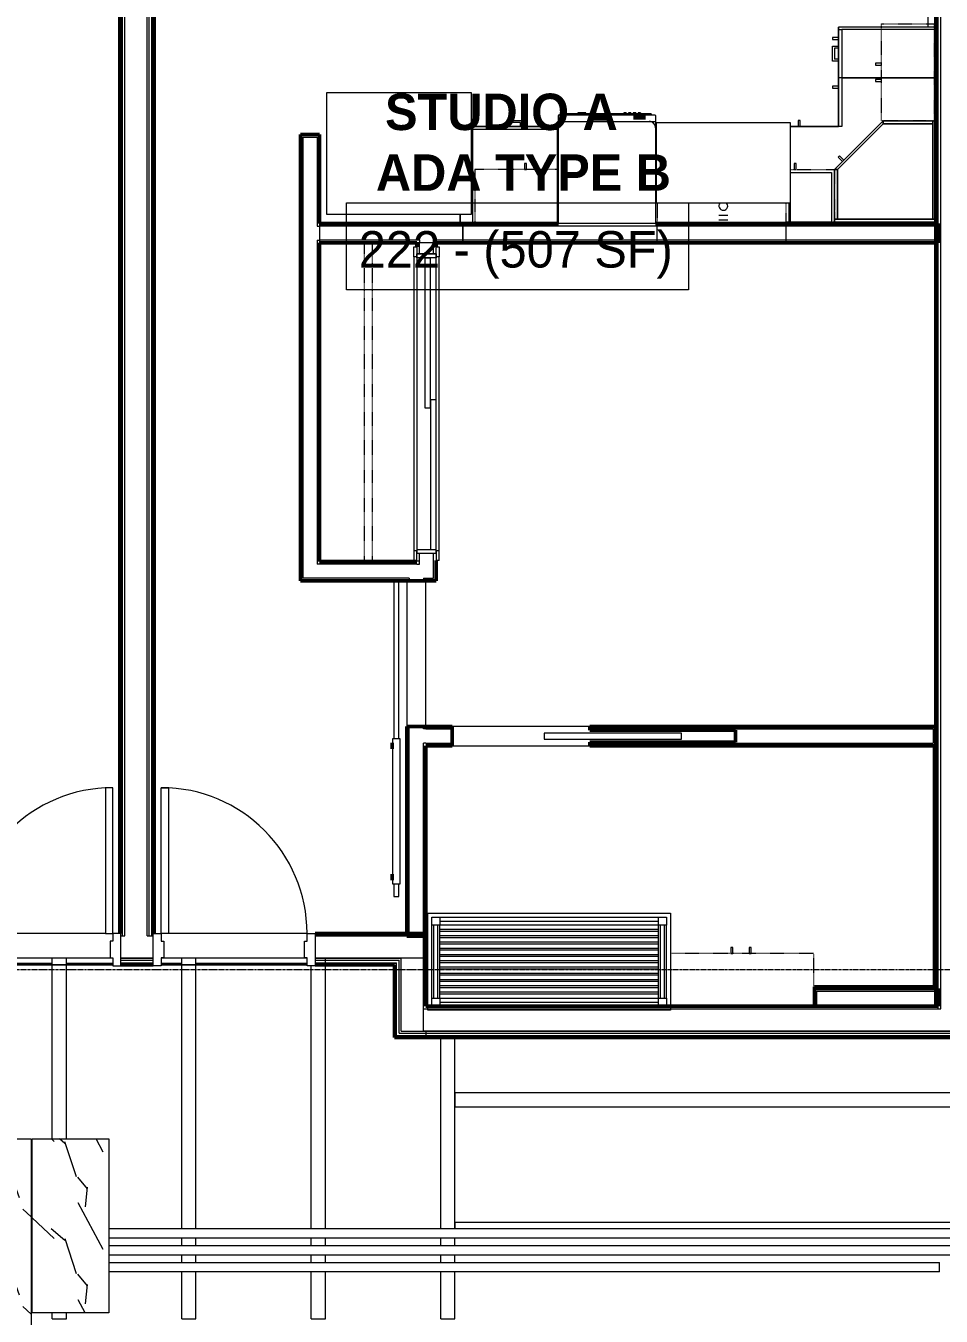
# Model space of a CAD drawing. Header units: inches. Extents: x -4235 to -464, y 9767 to 12359.
# Drawn here: x -2742.2 to -2516, y 10381.6 to 10700.4 of the extents above; entities that cross this region are included whole.
import ezdxf

# ---------------------------------------------------------------- set-up
doc = ezdxf.new("R2010")
doc.units = ezdxf.units.IN
doc.header["$MEASUREMENT"] = 0
doc.linetypes.add('Dash', pattern=[0.25, 0.125, -0.125])
doc.linetypes.add('Grid Line 1_2_', pattern=[0.875, 0.5, -0.125, 0.125, -0.125])
for name, color, linetype, lineweight in [('0-1', 7, 'Continuous', 5), ('0-2', 10, 'Continuous', 9), ('A-AREA-IDEN', 2, 'Continuous', 9), ('A-CLNG-2', 10, 'Continuous', 9), ('A-CLNG-PATT-1', 253, 'Continuous', 13), ('A-DOOR-1', 10, 'Continuous', 9), ('A-DOOR-2', 50, 'Continuous', 20), ('A-DOOR-3', 254, 'Continuous', 9), ('A-DOOR-4', 7, 'Continuous', 50), ('A-DOOR-FRAM-1', 10, 'Continuous', 9), ('A-DOOR-FRAM-2', 50, 'Continuous', 20), ('A-FLOR-3', 192, 'Continuous', 9), ('A-WALL-1', 7, 'Continuous', 50), ('A-WALL-2', 250, 'Continuous', 13), ('A-WALL-3', 10, 'Continuous', 9), ('A-WALL-4', 254, 'Continuous', 9), ('A-WALL-5', 113, 'Continuous', 9), ('I-WALL-1', 7, 'Continuous', 50), ('I-WALL-2', 10, 'Continuous', 9), ('I-WALL-3', 254, 'Continuous', 9), ('P-PIPE-1', 10, 'Continuous', 9), ('P-SANR-FIXT-1', 10, 'Continuous', 9), ('P-SANR-FIXT-2', 254, 'Continuous', 9), ('Q-CASE', 31, 'Continuous', 9), ('Q-CASE-1', 254, 'Continuous', 9), ('Q-CASE-2', 10, 'Continuous', 9), ('Q-CASE-3', 254, 'Dash', 9), ('Q-CASE-4', 10, 'Dash', 9), ('Q-CASE-HDLN-1', 10, 'Dash', 9), ('Q-CASE-HDLN-2', 254, 'Dash', 9), ('Q-SPCQ-1', 10, 'Continuous', 9), ('S-BEAM', 12, 'Continuous', 9), ('S-GRID-1', 1, 'Grid Line 1_2_', 9)]:
    doc.layers.add(name, color=color, linetype=linetype, lineweight=lineweight)
doc.styles.add('Century Gothic', font='ufonts.com_century-gothic.ttf', dxfattribs={"height": 9})
doc.styles.add('Century Gothic_B', font='GOTHICB.TTF', dxfattribs={"height": 9})

# ---------------------------------------------------------------- blocks, each defined once
blk = doc.blocks.new('POCKET - FLUSH - 2-10 x 6-8-2882529-BACKGROUND - RCP - 2ND FLOOR')
at = {"layer": 'A-DOOR-2'}
for p, q in [((-39.67, 0.75), (-39.67, -0.75)), ((-5.67, 0.75), (-39.67, 0.75)), ((-5.67, -0.75), (-5.67, 0.75)), ((-39.67, -0.75), (-5.67, -0.75))]:
    blk.add_line(p, q, dxfattribs=at)
blk = doc.blocks.new('SLIDING - FLUSH - 6-0 x 6-8-3203588-BACKGROUND - RCP - 2ND FLOOR')
at = {"layer": 'A-DOOR-1'}
for p, q in [((-38.75, 2.5), (-38.75, 3.25)), ((-36.25, 3.25), (-38.75, 3.25)), ((36.25, 3.25), (-36.25, 3.25)), ((-36.25, 3.25), (-36.25, 2.5)), ((36.25, 2.5), (36.25, 3.25)), ((36.25, 3.25), (38.75, 3.25)), ((38.75, 3.25), (38.75, 2.5)), ((-38.75, 2.5), (-36.25, 2.5)), ((36, 0.5), (-1, 0.5)), ((-1, 0.5), (-1, -0.875)), ((36, 0.5), (36, -0.875)), ((38.75, 2.5), (36.25, 2.5)), ((-38.75, -3), (-38.75, -2.25)), ((-36.25, -2.25), (-38.75, -2.25)), ((-38.75, -3), (-36.25, -3)), ((-36.25, -2.25), (-36.25, -3)), ((-36.25, -3), (36.25, -3)), ((1, -0.875), (-36, -0.875)), ((-36, -0.875), (-36, -2.25)), ((-36, -2.25), (1, -2.25)), ((-1, -0.875), (36, -0.875)), ((1, -0.875), (1, -2.25)), ((36.25, -2.25), (38.75, -2.25)), ((36.25, -3), (36.25, -2.25)), ((38.75, -3), (36.25, -3)), ((38.75, -2.25), (38.75, -3))]:
    blk.add_line(p, q, dxfattribs=at)
at = {"layer": 'A-DOOR-FRAM-1'}
for p, q in [((-37, -2.25), (-37, 2.5)), ((-36, 2.5), (-37, 2.5)), ((36, 2.5), (-36, 2.5)), ((-36, 2.5), (-36, -2.25)), ((36, -2.25), (36, 2.5)), ((36, 2.5), (37, 2.5)), ((37, 2.5), (37, -2.25)), ((-37, -2.25), (-36, -2.25)), ((1, -2.25), (36, -2.25)), ((37, -2.25), (36, -2.25))]:
    blk.add_line(p, q, dxfattribs=at)
blk = doc.blocks.new('Refrigerator_-_Side-by-Side_6047 - 36_ X 30_-345559-BACKGROUND - RCP - 2ND FLOOR')
at = {"layer": 'Q-SPCQ-1'}
for p, q in [((17.87, 14.42), (-17.88, 14.42)), ((-17.88, 14.42), (-17.88, -15.58)), ((17.87, -15.58), (17.87, 14.42)), ((-17.88, -15.58), (17.87, -15.58))]:
    blk.add_line(p, q, dxfattribs=at)
blk = doc.blocks.new('Range - 24_ x 30_-2320547-BACKGROUND - RCP - 2ND FLOOR')
at = {"layer": 'Q-SPCQ-1'}
blk.add_line((0, 22), (30, 22), dxfattribs=at)
for centre, radius, start, end in [((6.5, 16), 4.5, 360, 180), ((6.5, 16), 4.5, 180, 360), ((23.5, 16), 3, 360, 180), ((23.5, 16), 3, 180, 0), ((6.5, 6), 3.5, 360, 180), ((23.5, 6), 3, 360, 180), ((6.5, 6), 3.5, 180, 0), ((23.5, 6), 3, 180, 360)]:
    blk.add_arc(centre, radius, start, end, dxfattribs=at)
blk = doc.blocks.new('Dishwasher_15404 - 34_ counter-2817256-BACKGROUND - RCP - 2ND FLOOR')
at = {"layer": 'Q-SPCQ-1'}
for p, q in [((0, -24), (0, 0)), ((0, 0), (23.68, 0)), ((23.68, 0), (25.25, 0)), ((25.25, 0), (26.68, 0)), ((25.25, 0), (25.25, -1.57)), ((25.25, -1.57), (25.25, -22.43)), ((26.87, -0.2), (26.87, -23.8)), ((27.12, -1.09), (26.87, -1.09)), ((27.12, -2.61), (27.12, -1.09)), ((27.12, -3.81), (27.12, -2.61)), ((27.12, -20.19), (27.12, -3.81)), ((27.37, -4.82), (27.12, -4.82)), ((27.37, -5.81), (27.37, -4.82)), ((27.37, -6.79), (27.37, -5.81)), ((27.12, -6.79), (27.37, -6.79)), ((27.37, -16.15), (27.12, -16.15)), ((27.37, -16.74), (27.12, -16.74)), ((27.37, -17.33), (27.12, -17.33)), ((27.37, -17.92), (27.12, -17.92)), ((27.37, -18.51), (27.12, -18.51)), ((27.37, -19.1), (27.12, -19.1)), ((27.37, -16.74), (27.37, -16.15)), ((27.37, -17.92), (27.37, -17.33)), ((27.37, -19.1), (27.37, -18.51)), ((27.37, -19.69), (27.12, -19.69)), ((27.12, -21.39), (27.12, -20.19)), ((27.37, -20.28), (27.12, -20.28)), ((27.12, -22.91), (27.12, -21.39)), ((27.37, -20.28), (27.37, -19.69)), ((23.68, -24), (0, -24)), ((25.25, -24), (23.68, -24)), ((25.25, -22.43), (25.25, -24)), ((26.68, -24), (25.25, -24)), ((27.12, -22.91), (26.87, -22.91))]:
    blk.add_line(p, q, dxfattribs=at)
for centre, radius, start, end in [((26.68, -0.2), 0.197, 15, 90), ((26.68, -0.2), 0.197, 0, 90), ((23.68, -1.57), 1.57, 0, 90), ((23.68, -1.57), 1.57, 32.077, 42.3359), ((23.68, -1.57), 1.57, 17.8182, 27.5266), ((23.68, -1.57), 1.57, 0, 13.6425), ((23.68, -22.43), 1.57, 270, 0), ((23.68, -22.43), 1.57, 317.6641, 327.923), ((23.68, -22.43), 1.57, 332.4734, 342.1818), ((23.68, -22.43), 1.57, 346.3575, 0), ((26.68, -23.8), 0.197, 270, 0)]:
    blk.add_arc(centre, radius, start, end, dxfattribs=at)
blk = doc.blocks.new('BARN - FLUSH - 3-0 x 7-0 BARN DOOR-V23-BACKGROUND - RCP - 2ND FLOOR')
at = {"layer": 'A-DOOR-1'}
for p, q in [((-57, 5.57), (-60, 5.57)), ((-60, 5.57), (-60, 4.95)), ((-60, 4.95), (-60, 4.32)), ((-60, 4.32), (-57, 4.32)), ((-57, 4.07), (-57, 5.82)), ((-57, 5.82), (-21, 5.82)), ((-21, 4.07), (-57, 4.07)), ((-21, 5.82), (-21, 4.07)), ((18, 5.57), (-21, 5.57)), ((-21, 4.32), (18, 4.32)), ((18, 5.55), (18, 5.26)), ((18, 5.26), (18, 5.11)), ((18, 5.11), (18, 4.95)), ((18, 4.95), (18, 4.79)), ((18, 4.79), (18, 4.41)), ((18, 4.41), (18, 4.34))]:
    blk.add_line(p, q, dxfattribs=at)
at = {"layer": 'A-DOOR-3'}
for p, q in [((18, 5.55), (18, 5.57)), ((18, 5.39), (18, 5.55)), ((18, 4.95), (18, 5.39)), ((18, 4.64), (18, 4.95)), ((18, 4.32), (18, 4.64))]:
    blk.add_line(p, q, dxfattribs=at)
at = {"layer": 'A-DOOR-4'}
for p, q in [((-56, 6), (-56, 5.82)), ((-54.5, 6), (-56, 6)), ((-54.5, 5.82), (-54.5, 6)), ((-23.5, 6), (-23.5, 5.82)), ((-22, 6), (-23.5, 6)), ((-22, 5.82), (-22, 6))]:
    blk.add_line(p, q, dxfattribs=at)
blk = doc.blocks.new('OD_CW_Closet - OD_CW_Closet-3241815-BACKGROUND - RCP - 2ND FLOOR')
at = {"layer": 'Q-CASE-HDLN-1'}
for p, q in [((0.74, 0), (1.73, 0)), ((4.23, 0), (76.73, 0)), ((79.23, 0), (79.49, 0)), ((0.74, -11), (79.49, -11)), ((0.74, -13), (79.49, -13))]:
    blk.add_line(p, q, dxfattribs=at)
at = {"layer": 'Q-CASE-HDLN-2'}
for p, q in [((0.74, -24), (0.74, 0)), ((79.49, 0), (79.49, -24)), ((79.49, -24), (0.74, -24))]:
    blk.add_line(p, q, dxfattribs=at)
blk = doc.blocks.new('Single Door 1 Drawer 211 - 211 Base Cabinet Single Door1 Drawer 12_-2709705-BACKGROUND - RCP - 2ND FLOOR')
at = {"layer": 'Q-CASE-2'}
for p, q in [((-11.26, 24), (0.74, 24)), ((-11.26, 23.25), (-11.26, 24)), ((0.74, 23.25), (-11.26, 23.25)), ((-11.26, 23.25), (-11.26, 0)), ((-7.14, 24), (-7.14, 25.5)), ((-7.14, 25.5), (-3.39, 25.5)), ((-7.14, 24), (-6.64, 24)), ((-3.89, 25), (-6.64, 25)), ((-6.64, 24), (-6.64, 25)), ((-3.89, 24), (-3.89, 25)), ((-3.39, 24), (-3.89, 24)), ((-3.39, 25.5), (-3.39, 24)), ((-1.27, 25.5), (-1.76, 25.5)), ((-1.76, 25.5), (-1.76, 24)), ((-1.76, 24), (-1.27, 24)), ((-1.27, 24), (-1.27, 25.5)), ((0.74, 24), (0.74, 23.25)), ((0.74, 0), (0.74, 23.25)), ((-11.26, 0), (0.74, 0))]:
    blk.add_line(p, q, dxfattribs=at)
blk = doc.blocks.new('Base Cabinet Corner 197 - Base Cabinet Corner 197-2569781-BACKGROUND - RCP - 2ND FLOOR')
at = {"layer": 'Q-CASE-2'}
for p, q in [((0.74, 36), (-23.26, 36)), ((-23.26, 36), (-23.26, 0)), ((0.74, 23.25), (0.74, 36)), ((0.74, 24), (0.74, 36)), ((0.73, 34), (0.73, 33.51)), ((2.23, 34), (0.73, 34)), ((0.73, 33.51), (2.23, 33.51)), ((2.23, 33.51), (2.23, 34)), ((12.74, 24), (0.74, 24)), ((0.74, 23.25), (0.74, 24)), ((12.74, 23.25), (0.74, 23.25)), ((10.73, 25.5), (10.24, 25.5)), ((10.24, 25.5), (10.24, 24)), ((10.24, 24), (10.73, 24)), ((10.73, 24), (10.73, 25.5)), ((12.74, 0), (12.74, 24)), ((-23.26, 0), (12.74, 0))]:
    blk.add_line(p, q, dxfattribs=at)
blk = doc.blocks.new('Base Cabinet 3 Drawer 230 - Base Cabinet 3 Drawer 230 21_-2578998-BACKGROUND - RCP - 2ND FLOOR')
at = {"layer": 'Q-CASE-2'}
for p, q in [((-9.76, 24), (11.24, 24)), ((-9.76, 23.25), (-9.76, 24)), ((11.24, 23.25), (-9.76, 23.25)), ((-9.76, 23.25), (-9.76, 0)), ((-1.14, 24), (-1.14, 25.5)), ((-1.14, 25.5), (2.61, 25.5)), ((-1.14, 24), (-0.64, 24)), ((2.11, 25), (-0.64, 25)), ((-0.64, 24), (-0.64, 25)), ((2.11, 24), (2.11, 25)), ((2.61, 24), (2.11, 24)), ((2.61, 25.5), (2.61, 24)), ((11.24, 24), (11.24, 23.25)), ((11.24, 0), (11.24, 23.25)), ((-9.76, 0), (11.24, 0))]:
    blk.add_line(p, q, dxfattribs=at)
blk = doc.blocks.new('308 - 308 x 24_-V25-BACKGROUND - RCP - 2ND FLOOR')
at = {"layer": 'Q-CASE'}
for p, q in [((-12, 13.19), (0, 25.19)), ((0, 24.44), (-11.25, 13.19)), ((0, 25.19), (0, 24.44)), ((-11.25, 13.19), (-12, 13.19))]:
    blk.add_line(p, q, dxfattribs=at)
at = {"layer": 'Q-CASE-1'}
for p, q in [((-11.25, 13.19), (0, 24.44)), ((0, 25.19), (12.25, 25.19)), ((0, 24.44), (0, 25.19)), ((0, 24.44), (12.25, 24.44)), ((12.25, 24.44), (0, 24.44)), ((12.25, 25.19), (12.25, 24.44)), ((12.25, 0.94), (12.25, 25.19)), ((12.25, 25.19), (12.62, 25.19)), ((12.25, 24.44), (12.25, 0.94)), ((-10.76, 16.55), (-11.11, 16.2)), ((-11.11, 16.2), (-10.05, 15.14)), ((-9.7, 15.49), (-10.76, 16.55)), ((-12, 13.19), (-11.25, 13.19)), ((-12, 3.33), (-12, 13.19)), ((-11.25, 3.27), (-11.25, 13.19)), ((-11.25, 13.19), (-11.25, 3.27)), ((-12, 0.94), (-12, 3.31)), ((-11.25, 0.94), (-11.25, 3.2)), ((-11.25, 3.2), (-11.25, 0.94)), ((-11.25, 0.94), (-12, 0.94)), ((-12, 0.19), (-12, 0.94)), ((-12, 0.94), (12.62, 0.94)), ((12.25, 0.94), (-11.25, 0.94)), ((12.62, 0.94), (12.25, 0.94))]:
    blk.add_line(p, q, dxfattribs=at)
at = {"layer": 'Q-CASE-2'}
for p, q in [((12.62, 25.19), (13, 25.19)), ((13, 25.19), (13, 0.94)), ((10.32, 0.19), (-12, 0.19)), ((12.62, 0.19), (10.37, 0.19)), ((13, 0.94), (12.62, 0.94)), ((12.62, 0.94), (13, 0.94)), ((13, 0.19), (12.62, 0.19)), ((13, 0.94), (13, 0.19))]:
    blk.add_line(p, q, dxfattribs=at)
blk = doc.blocks.new('300 Series Wall Hung Cabinet_302 - 24_ X 24_-2590484-BACKGROUND - RCP - 2ND FLOOR')
at = {"layer": 'Q-CASE-3'}
for p, q in [((11.6, 13.19), (11.85, 13.19)), ((12, 4.87), (12, 0.19))]:
    blk.add_line(p, q, dxfattribs=at)
at = {"layer": 'Q-CASE-4'}
blk.add_line((12, 0.19), (11.6, 0.19), dxfattribs=at)
blk = doc.blocks.new('300 Series Wall Hung Cabinet_301 - 12_ x 24_-V26-BACKGROUND - RCP - 2ND FLOOR')
at = {"layer": 'Q-CASE-1'}
for p, q in [((-3.51, 14.69), (-4, 14.69)), ((-4, 14.69), (-4, 13.19)), ((-4, 13.19), (-3.51, 13.19)), ((-3.51, 13.19), (-3.51, 14.69)), ((-5, 12.44), (5.25, 12.44)), ((5.25, 12.44), (5.25, 3.44)), ((-5.25, 0.19), (-5.25, 4.87)), ((5.25, 3.41), (5.25, 0.19))]:
    blk.add_line(p, q, dxfattribs=at)
at = {"layer": 'Q-CASE-2'}
blk.add_line((5.25, 0.19), (-5.25, 0.19), dxfattribs=at)
at = {"layer": 'Q-CASE-3'}
for p, q in [((-5, 13.19), (6, 13.19)), ((6, 13.19), (6, 3.33)), ((-6, 0.19), (-6, 4.87)), ((6, 3.31), (6, 0.19))]:
    blk.add_line(p, q, dxfattribs=at)
at = {"layer": 'Q-CASE-4'}
blk.add_line((6, 0.19), (-6, 0.19), dxfattribs=at)
blk = doc.blocks.new('kitchen_faucet_14143 - kitchen_faucet_14143-2965259-BACKGROUND - RCP - 2ND FLOOR')
at = {"layer": 'P-SANR-FIXT-2'}
for p, q in [((2.26, 0.28), (2.26, 1.08)), ((2.26, -0.77), (2.26, 0.28)), ((2.34, 1.08), (2.34, -1.08)), ((3.44, -1.08), (3.44, 1.08)), ((2.26, -1.08), (2.26, -0.77))]:
    blk.add_line(p, q, dxfattribs=at)
for start, end in [(75, 130.3805), (229.6195, 0), (0, 74.8695)]:
    blk.add_arc((0, 0), 1.08, start, end, dxfattribs=at)
blk = doc.blocks.new('Stainless Steel Farmhous Kitchen Sink - Stainless Steel Farmhous Kitchen Sink-2552578-BACKGROUND - RCP - 2ND FLOOR')
at = {"layer": 'P-SANR-FIXT-1'}
for p, q in [((-33, 22.2), (0, 22.2)), ((-33, 2.25), (-33, 22.2)), ((0, 22.2), (0, 2.25)), ((0, 2.25), (-33, 2.25))]:
    blk.add_line(p, q, dxfattribs=at)
blk = doc.blocks.new('300 Series Wall Hung Cabinet_302 - 24_ X 24_-V73-BACKGROUND - RCP - 2ND FLOOR')
at = {"layer": 'Q-CASE-1'}
for p, q in [((-1.76, 14.69), (-2.25, 14.69)), ((-2.25, 14.69), (-2.25, 13.19)), ((-2.25, 13.19), (-1.76, 13.19)), ((-1.76, 13.19), (-1.76, 14.69)), ((2.24, 14.69), (1.75, 14.69)), ((1.75, 14.69), (1.75, 13.19)), ((1.75, 13.19), (2.24, 13.19)), ((2.24, 13.19), (2.24, 14.69))]:
    blk.add_line(p, q, dxfattribs=at)
at = {"layer": 'Q-CASE-3'}
for p, q in [((-12, 0.19), (-12, 13.19)), ((-12, 13.19), (11.13, 13.19)), ((12, 0.19), (11.13, 0.19))]:
    blk.add_line(p, q, dxfattribs=at)
at = {"layer": 'Q-CASE-4'}
for p, q in [((11.13, 13.19), (12, 13.19)), ((12, 13.19), (12, 0.19)), ((11.13, 0.19), (-12, 0.19))]:
    blk.add_line(p, q, dxfattribs=at)
blk = doc.blocks.new('300 Series Wall Hung Cabinet_302 - 21_ X 24_-2838280-BACKGROUND - RCP - 2ND FLOOR')
at = {"layer": 'Q-CASE-1'}
for p, q in [((-1.76, -13.19), (-2.25, -13.19)), ((-2.25, -13.19), (-2.25, -14.69)), ((-2.25, -14.69), (-1.76, -14.69)), ((-1.76, -14.69), (-1.76, -13.19)), ((2.24, -13.19), (1.75, -13.19)), ((1.75, -13.19), (1.75, -14.69)), ((1.75, -14.69), (2.24, -14.69)), ((2.24, -14.69), (2.24, -13.19))]:
    blk.add_line(p, q, dxfattribs=at)
at = {"layer": 'Q-CASE-3'}
for p, q in [((10.5, -13.19), (10.5, -0.23)), ((-10.1, -13.19), (10.5, -13.19))]:
    blk.add_line(p, q, dxfattribs=at)
at = {"layer": 'Q-CASE-4'}
blk.add_line((10.5, -0.19), (-10.1, -0.19), dxfattribs=at)
blk = doc.blocks.new('Bath Vanity - Bath Vanity 60_-2708009-BACKGROUND - RCP - 2ND FLOOR')
at = {"layer": 'Q-CASE-1'}
for p, q in [((-29.26, -1), (-29.26, 0)), ((-29.26, 0), (30.74, 0)), ((30.74, 0), (30.74, -0.37)), ((30.74, -0.37), (30.74, -1))]:
    blk.add_line(p, q, dxfattribs=at)
at = {"layer": 'Q-CASE-2'}
for p, q in [((-29.26, -24), (-29.26, -1)), ((-28.26, -3), (-28.26, -1)), ((-28.26, -1), (-26.26, -1)), ((-28.26, -3), (-28.26, -21)), ((-26.26, -3), (-28.26, -3)), ((-27.76, -3), (-27.76, -21)), ((-26.76, -3), (-26.76, -21)), ((27.74, -1), (-26.26, -1)), ((-26.26, -1), (-26.26, -3)), ((27.74, -2), (-26.26, -2)), ((27.74, -3), (-26.26, -3)), ((-26.26, -3), (-26.26, -21)), ((27.74, -3), (27.74, -1)), ((27.74, -1), (29.74, -1)), ((27.74, -3), (27.74, -21)), ((29.74, -3), (27.74, -3)), ((28.24, -3), (28.24, -21)), ((29.24, -3), (29.24, -21)), ((29.74, -1), (29.74, -3)), ((29.74, -3), (29.74, -21)), ((30.74, -1), (30.74, -24)), ((-26.26, -4), (27.74, -4)), ((27.74, -4.55), (-26.26, -4.55)), ((-26.26, -5.55), (27.74, -5.55)), ((27.74, -6.09), (-26.26, -6.09)), ((-26.26, -7.09), (27.74, -7.09)), ((27.74, -7.64), (-26.26, -7.64)), ((-26.26, -8.64), (27.74, -8.64)), ((27.74, -9.18), (-26.26, -9.18)), ((-26.26, -10.18), (27.74, -10.18)), ((27.74, -10.73), (-26.26, -10.73)), ((-26.26, -11.73), (27.74, -11.73)), ((27.74, -12.27), (-26.26, -12.27)), ((-26.26, -13.27), (27.74, -13.27)), ((27.74, -13.82), (-26.26, -13.82)), ((-26.26, -14.82), (27.74, -14.82)), ((27.74, -15.36), (-26.26, -15.36)), ((-26.26, -16.36), (27.74, -16.36)), ((27.74, -16.91), (-26.26, -16.91)), ((-26.26, -17.91), (27.74, -17.91)), ((27.74, -18.45), (-26.26, -18.45)), ((-28.26, -23), (-28.26, -21)), ((-28.26, -21), (-26.26, -21)), ((-26.26, -19.45), (27.74, -19.45)), ((27.74, -20), (-26.26, -20)), ((-26.26, -21), (27.74, -21)), ((-26.26, -21), (-26.26, -23)), ((27.74, -22), (-26.26, -22)), ((27.74, -23), (27.74, -21)), ((27.74, -21), (29.74, -21)), ((29.74, -21), (29.74, -23)), ((30.74, -24), (-29.26, -24)), ((-26.26, -23), (-28.26, -23)), ((27.74, -23), (-26.26, -23)), ((29.74, -23), (27.74, -23))]:
    blk.add_line(p, q, dxfattribs=at)
blk = doc.blocks.new('300 Series Wall Hung Cabinet_326 - 36_-V95-BACKGROUND - RCP - 2ND FLOOR')
at = {"layer": 'Q-CASE-2'}
for p, q in [((-2.01, -13.19), (-2.5, -13.19)), ((-2.5, -13.19), (-2.5, -14.69)), ((-2.5, -14.69), (-2.01, -14.69)), ((-2.01, -14.69), (-2.01, -13.19)), ((2.49, -13.19), (2, -13.19)), ((2, -13.19), (2, -14.69)), ((2, -14.69), (2.49, -14.69)), ((2.49, -14.69), (2.49, -13.19))]:
    blk.add_line(p, q, dxfattribs=at)
at = {"layer": 'Q-CASE-4'}
for p, q in [((17.37, -0.19), (-18, -0.19)), ((-18, -0.19), (-18, -13.19)), ((-18, -13.19), (17.37, -13.19))]:
    blk.add_line(p, q, dxfattribs=at)
blk = doc.blocks.new('CTR - 1st Phase - Unit Layouts_rvt-1-BACKGROUND - RCP - 2ND FLOOR')
at = {"layer": 'A-WALL-1'}
for p, q in [((-2674.35, 10568.04), (-2674.35, 10673.56)), ((-2674.35, 10673.56), (-2673.72, 10673.56)), ((-2673.72, 10673.56), (-2670.22, 10673.56)), ((-2670.22, 10673.56), (-2669.6, 10673.56)), ((-2669.6, 10673.56), (-2669.6, 10651.55)), ((-2669.6, 10651.55), (-2610.62, 10651.55)), ((-2586.62, 10651.55), (-2516.75, 10651.55)), ((-2516.75, 10651.55), (-2516.75, 10650.92)), ((-2516.75, 10650.92), (-2516.75, 10647.42)), ((-2645.58, 10646.8), (-2669.6, 10646.8)), ((-2669.6, 10646.8), (-2669.6, 10568.04)), ((-2645.58, 10645.81), (-2645.58, 10646.8)), ((-2640.83, 10646.8), (-2640.83, 10645.81)), ((-2516.75, 10646.8), (-2640.83, 10646.8)), ((-2516.75, 10647.42), (-2516.75, 10646.8)), ((-2674.35, 10563.92), (-2674.35, 10568.04)), ((-2669.6, 10568.04), (-2645.58, 10568.04)), ((-2645.58, 10568.04), (-2645.58, 10568.31)), ((-2640.83, 10568.31), (-2640.83, 10563.29)), ((-2674.35, 10563.29), (-2674.35, 10563.92)), ((-2645.58, 10563.29), (-2674.35, 10563.29)), ((-2641.45, 10563.29), (-2645.58, 10563.29)), ((-2640.83, 10563.29), (-2641.45, 10563.29)), ((-2648.1, 10475.52), (-2648.1, 10527.29)), ((-2648.1, 10527.29), (-2643.35, 10527.29)), ((-2643.35, 10527.29), (-2636.83, 10527.29)), ((-2636.83, 10527.29), (-2636.83, 10522.54)), ((-2602.83, 10526.42), (-2602.83, 10527.29)), ((-2602.83, 10527.29), (-2517.37, 10527.29)), ((-2566.83, 10526.42), (-2602.83, 10526.42)), ((-2566.83, 10523.42), (-2566.83, 10526.42)), ((-2517.37, 10527.29), (-2517.37, 10526.67)), ((-2517.37, 10526.67), (-2517.37, 10523.17)), ((-2643.35, 10522.54), (-2643.35, 10475.52)), ((-2636.83, 10522.54), (-2643.35, 10522.54)), ((-2602.83, 10522.54), (-2602.83, 10523.42)), ((-2602.83, 10523.42), (-2566.83, 10523.42)), ((-2517.37, 10522.54), (-2602.83, 10522.54)), ((-2517.71, 10522.54), (-2517.34, 10522.54)), ((-2517.71, 10462.92), (-2517.71, 10522.17)), ((-2517.37, 10523.17), (-2517.37, 10522.54)), ((-2517.34, 10522.54), (-2517.34, 10462.54)), ((-2647.47, 10475.52), (-2648.1, 10475.52)), ((-2643.97, 10475.52), (-2647.47, 10475.52)), ((-2643.35, 10475.52), (-2643.97, 10475.52)), ((-2547.37, 10461.92), (-2547.37, 10462.54)), ((-2547.37, 10462.54), (-2516.75, 10462.54)), ((-2547.37, 10458.42), (-2547.37, 10461.92)), ((-2547.34, 10462.54), (-2547.34, 10462.92)), ((-2547.34, 10462.92), (-2517.71, 10462.92)), ((-2517.71, 10462.54), (-2547.34, 10462.54)), ((-2517.34, 10462.54), (-2517.71, 10462.54)), ((-2516.75, 10462.54), (-2516.75, 10461.92)), ((-2516.75, 10461.92), (-2516.75, 10458.42)), ((-2547.37, 10458.17), (-2547.37, 10458.42)), ((-2516.75, 10458.17), (-2547.37, 10458.17)), ((-2516.75, 10458.42), (-2516.75, 10458.17))]:
    blk.add_line(p, q, dxfattribs=at)
at = {"layer": 'A-WALL-2'}
for p, q in [((-2673.72, 10672.93), (-2673.72, 10568.04)), ((-2673.72, 10672.93), (-2670.22, 10672.93)), ((-2670.22, 10672.93), (-2670.22, 10650.92)), ((-2670.22, 10650.92), (-2669.6, 10650.92)), ((-2517.37, 10650.92), (-2669.6, 10650.92)), ((-2517.37, 10650.92), (-2517.37, 10647.42)), ((-2670.22, 10647.42), (-2669.6, 10647.42)), ((-2670.22, 10647.42), (-2670.22, 10568.04)), ((-2644.95, 10647.42), (-2669.6, 10647.42)), ((-2644.95, 10647.42), (-2644.95, 10646.8)), ((-2644.95, 10644.06), (-2644.95, 10646.8)), ((-2641.45, 10647.42), (-2641.45, 10646.8)), ((-2517.37, 10647.42), (-2641.45, 10647.42)), ((-2641.45, 10644.06), (-2641.45, 10646.8)), ((-2644.95, 10567.42), (-2644.95, 10570.06)), ((-2641.45, 10563.92), (-2641.45, 10570.06)), ((-2673.72, 10568.04), (-2673.72, 10567.42)), ((-2673.72, 10567.42), (-2673.72, 10563.92)), ((-2670.22, 10568.04), (-2670.22, 10567.42)), ((-2645.58, 10567.42), (-2670.22, 10567.42)), ((-2645.58, 10567.42), (-2644.95, 10567.42)), ((-2647.47, 10563.92), (-2673.72, 10563.92)), ((-2647.47, 10563.92), (-2647.47, 10563.29)), ((-2643.97, 10563.92), (-2643.97, 10563.29)), ((-2643.97, 10563.92), (-2641.45, 10563.92)), ((-2647.47, 10476.15), (-2647.47, 10527.29)), ((-2643.97, 10526.67), (-2643.97, 10527.29)), ((-2643.35, 10526.67), (-2643.97, 10526.67)), ((-2643.35, 10526.67), (-2636.83, 10526.67)), ((-2602.83, 10526.67), (-2518, 10526.67)), ((-2518, 10526.67), (-2518, 10523.17)), ((-2643.97, 10476.15), (-2643.97, 10523.17)), ((-2643.35, 10523.17), (-2643.97, 10523.17)), ((-2643.35, 10523.17), (-2636.83, 10523.17)), ((-2602.83, 10523.17), (-2518, 10523.17)), ((-2643.97, 10476.15), (-2647.47, 10476.15)), ((-2546.75, 10458.42), (-2546.75, 10461.92)), ((-2546.75, 10461.92), (-2517.37, 10461.92)), ((-2517.37, 10461.92), (-2517.37, 10458.42)), ((-2547.37, 10458.42), (-2546.75, 10458.42)), ((-2547.37, 10458.42), (-2546.75, 10458.42)), ((-2546.75, 10458.42), (-2517.37, 10458.42)), ((-2517.37, 10458.42), (-2516.75, 10458.42)), ((-2517.37, 10458.42), (-2516.75, 10458.42))]:
    blk.add_line(p, q, dxfattribs=at)
at = {"layer": 'A-WALL-3'}
for p, q in [((-2669.6, 10651.55), (-2669.6, 10646.8)), ((-2634.85, 10651.55), (-2634.22, 10651.55)), ((-2634.22, 10651.55), (-2610.62, 10651.55)), ((-2586.62, 10651.55), (-2586.22, 10651.55)), ((-2586.22, 10651.55), (-2554.37, 10651.55)), ((-2554.37, 10651.55), (-2517.37, 10651.55)), ((-2517.37, 10651.55), (-2516.75, 10651.55)), ((-2516.75, 10651.55), (-2516.75, 10646.8)), ((-2640.83, 10646.8), (-2645.58, 10646.8)), ((-2516.75, 10646.8), (-2517.37, 10646.8)), ((-2640.83, 10644.06), (-2645.58, 10644.06)), ((-2640.83, 10570.06), (-2645.38, 10570.06)), ((-2648.1, 10563.29), (-2648.1, 10527.29)), ((-2643.35, 10527.29), (-2643.35, 10563.29)), ((-2602.83, 10527.29), (-2636.83, 10527.29)), ((-2636.83, 10522.54), (-2602.83, 10522.54))]:
    blk.add_line(p, q, dxfattribs=at)
at = {"layer": 'A-WALL-4'}
for p, q in [((-2669.6, 10651.55), (-2634.85, 10651.55)), ((-2634.22, 10646.83), (-2634.22, 10651.55)), ((-2634.22, 10651.55), (-2634.22, 10646.83)), ((-2586.22, 10646.8), (-2586.22, 10651.55)), ((-2586.22, 10646.8), (-2586.22, 10651.55)), ((-2554.37, 10646.8), (-2554.37, 10651.55)), ((-2554.37, 10646.8), (-2554.37, 10651.55)), ((-2645.58, 10646.8), (-2669.6, 10646.8)), ((-2634.22, 10646.8), (-2640.83, 10646.8)), ((-2586.22, 10646.8), (-2634.22, 10646.8)), ((-2554.37, 10646.8), (-2586.22, 10646.8)), ((-2517.37, 10646.8), (-2554.37, 10646.8)), ((-2648.1, 10563.29), (-2643.35, 10563.29)), ((-2643.35, 10527.29), (-2648.1, 10527.29)), ((-2636.83, 10522.54), (-2636.83, 10527.29)), ((-2602.83, 10527.29), (-2602.83, 10526.42)), ((-2602.83, 10526.42), (-2566.83, 10526.42)), ((-2566.83, 10526.42), (-2566.83, 10523.42)), ((-2566.83, 10523.42), (-2602.83, 10523.42)), ((-2602.83, 10523.42), (-2602.83, 10522.54))]:
    blk.add_line(p, q, dxfattribs=at)
at = {"layer": 'A-WALL-5'}
for p, q in [((-2517.37, 10700.05), (-2541.37, 10700.05)), ((-2541.37, 10700.05), (-2541.37, 10697.53)), ((-2541.37, 10697.53), (-2541.37, 10700.05)), ((-2517.37, 10700.05), (-2541.37, 10700.05)), ((-2541.37, 10697.53), (-2541.37, 10697.05)), ((-2517.37, 10651.55), (-2517.37, 10700.05)), ((-2517.37, 10651.55), (-2517.37, 10700.05)), ((-2541.37, 10697.05), (-2541.37, 10695.42)), ((-2541.37, 10695.42), (-2541.37, 10697.05)), ((-2541.37, 10695.42), (-2541.37, 10694.92)), ((-2541.37, 10694.92), (-2541.37, 10692.17)), ((-2541.37, 10692.17), (-2541.37, 10694.92)), ((-2541.37, 10692.17), (-2541.37, 10691.67)), ((-2541.37, 10691.67), (-2541.37, 10685.53)), ((-2541.37, 10685.53), (-2541.37, 10691.67)), ((-2541.37, 10685.53), (-2541.37, 10685.05)), ((-2541.37, 10685.05), (-2541.37, 10675.55)), ((-2541.37, 10675.55), (-2541.37, 10685.05)), ((-2623.25, 10675.55), (-2632.12, 10675.55)), ((-2632.12, 10675.55), (-2623.25, 10675.55)), ((-2622.75, 10675.55), (-2623.25, 10675.55)), ((-2620, 10675.55), (-2622.75, 10675.55)), ((-2622.75, 10675.55), (-2620, 10675.55)), ((-2619.5, 10675.55), (-2620, 10675.55)), ((-2610.62, 10675.55), (-2619.5, 10675.55)), ((-2619.5, 10675.55), (-2610.62, 10675.55)), ((-2586.37, 10675.55), (-2586.62, 10675.55)), ((-2586.62, 10675.55), (-2586.37, 10675.55)), ((-2551.37, 10675.55), (-2553.37, 10675.55)), ((-2553.37, 10675.55), (-2551.37, 10675.55)), ((-2541.37, 10675.55), (-2550.89, 10675.55)), ((-2550.89, 10675.55), (-2541.37, 10675.55)), ((-2634.85, 10653.86), (-2634.85, 10651.55)), ((-2634.85, 10651.55), (-2634.85, 10653.86)), ((-2634.85, 10651.55), (-2610.62, 10651.55)), ((-2610.62, 10651.55), (-2634.85, 10651.55)), ((-2586.62, 10651.55), (-2517.37, 10651.55)), ((-2517.37, 10651.55), (-2586.62, 10651.55))]:
    blk.add_line(p, q, dxfattribs=at)
at = {"layer": '0-2'}
for name, p, rotation in [('Range - 24_ x 30_-2320547-BACKGROUND - RCP - 2ND FLOOR', (-2541.37, 10730.05), 269.9999999998397), ('300 Series Wall Hung Cabinet_302 - 24_ X 24_-V73-BACKGROUND - RCP - 2ND FLOOR', (-2517.56, 10688.92), 89.99999999996454), ('Single Door 1 Drawer 211 - 211 Base Cabinet Single Door1 Drawer 12_-2709705-BACKGROUND - RCP - 2ND FLOOR', (-2517.37, 10698.81), 90.0000000000099), ('Base Cabinet Corner 197 - Base Cabinet Corner 197-2569781-BACKGROUND - RCP - 2ND FLOOR', (-2517.37, 10674.81), 90.00000000001052), ('Refrigerator_-_Side-by-Side_6047 - 36_ X 30_-345559-BACKGROUND - RCP - 2ND FLOOR', (-2650, 10668.28), 180), ('Dishwasher_15404 - 34_ counter-2817256-BACKGROUND - RCP - 2ND FLOOR', (-2610.62, 10651.55), 89.99999999982728), ('300 Series Wall Hung Cabinet_302 - 21_ X 24_-2838280-BACKGROUND - RCP - 2ND FLOOR', (-2620.72, 10651.73), 180), ('kitchen_faucet_14143 - kitchen_faucet_14143-2965259-BACKGROUND - RCP - 2ND FLOOR', (-2569.87, 10655.91), 269.9999999999113), ('OD_CW_Closet - OD_CW_Closet-3241815-BACKGROUND - RCP - 2ND FLOOR', (-2645.6, 10647.53), 269.9999999999745), ('SLIDING - FLUSH - 6-0 x 6-8-3203588-BACKGROUND - RCP - 2ND FLOOR', (-2643.08, 10607.06), 89.99999999993386), ('BARN - FLUSH - 3-0 x 7-0 BARN DOOR-V23-BACKGROUND - RCP - 2ND FLOOR', (-2645.72, 10545.29), 89.99999999995667), ('POCKET - FLUSH - 2-10 x 6-8-2882529-BACKGROUND - RCP - 2ND FLOOR', (-2619.83, 10524.92), 180), ('Bath Vanity - Bath Vanity 60_-2708009-BACKGROUND - RCP - 2ND FLOOR', (-2612.14, 10457.17), 180), ('300 Series Wall Hung Cabinet_326 - 36_-V95-BACKGROUND - RCP - 2ND FLOOR', (-2565.5, 10457.98), 180)]:
    blk.add_blockref(name, p, dxfattribs=dict(at, rotation=rotation))
for name, p in [('Base Cabinet 3 Drawer 230 - Base Cabinet 3 Drawer 230 21_-2578998-BACKGROUND - RCP - 2ND FLOOR', (-2622.11, 10651.55)), ('Stainless Steel Farmhous Kitchen Sink - Stainless Steel Farmhous Kitchen Sink-2552578-BACKGROUND - RCP - 2ND FLOOR', (-2553.37, 10654.36)), ('308 - 308 x 24_-V25-BACKGROUND - RCP - 2ND FLOOR', (-2530.37, 10651.73)), ('300 Series Wall Hung Cabinet_301 - 12_ x 24_-V26-BACKGROUND - RCP - 2ND FLOOR', (-2548.37, 10651.73)), ('300 Series Wall Hung Cabinet_302 - 24_ X 24_-2590484-BACKGROUND - RCP - 2ND FLOOR', (-2598.22, 10651.73))]:
    blk.add_blockref(name, p, dxfattribs=at)
blk = doc.blocks.new('HOLLOW METAL - UNIT DOOR-2191977-BACKGROUND - RCP - 2ND FLOOR')
at = {"layer": 'A-DOOR-1'}
blk.add_arc((18, -4.125), 36, 180, 270, dxfattribs=at)
at = {"layer": 'A-DOOR-2'}
for p, q in [((16.25, -4.125), (18, -4.125)), ((16.25, -40.125), (16.25, -4.125)), ((18, -4.125), (18, -40.125)), ((18, -40.125), (16.25, -40.125))]:
    blk.add_line(p, q, dxfattribs=at)
at = {"layer": 'A-DOOR-FRAM-2'}
for p, q in [((-20, 3.875), (-18, 3.875)), ((-20, -4.125), (-20, 3.875)), ((-18, 3.875), (-18, 1.9375)), ((18, 3.875), (20, 3.875)), ((18, 1.9375), (18, 3.875)), ((20, 3.875), (20, -4.125)), ((-18, 1.9375), (-17.375, 1.9375)), ((-17.375, 1.9375), (-17.375, -2.1875)), ((17.375, 1.9375), (18, 1.9375)), ((17.375, -2.1875), (17.375, 1.9375)), ((-18, -2.1875), (-18, -4.125)), ((-17.375, -2.1875), (-18, -2.1875)), ((18, -2.1875), (17.375, -2.1875)), ((18, -4.125), (18, -2.1875)), ((-18, -4.125), (-20, -4.125)), ((20, -4.125), (18, -4.125))]:
    blk.add_line(p, q, dxfattribs=at)
blk = doc.blocks.new('HOLLOW METAL - UNIT DOOR-2191978-BACKGROUND - RCP - 2ND FLOOR')
at = {"layer": 'A-DOOR-1'}
blk.add_arc((18, 4.125), 36, 90, 180, dxfattribs=at)
at = {"layer": 'A-DOOR-2'}
for p, q in [((18, 40.125), (16.25, 40.125)), ((16.25, 40.125), (16.25, 4.125)), ((18, 4.125), (18, 40.125)), ((16.25, 4.125), (18, 4.125))]:
    blk.add_line(p, q, dxfattribs=at)
at = {"layer": 'A-DOOR-FRAM-2'}
for p, q in [((-18, 4.125), (-20, 4.125)), ((-20, 4.125), (-20, -3.875)), ((-18, 2.1875), (-18, 4.125)), ((18, 4.125), (18, 2.1875)), ((20, 4.125), (18, 4.125)), ((20, -3.875), (20, 4.125)), ((-17.375, 2.1875), (-18, 2.1875)), ((-17.375, -1.9375), (-17.375, 2.1875)), ((18, 2.1875), (17.375, 2.1875)), ((17.375, 2.1875), (17.375, -1.9375)), ((-18, -3.875), (-18, -1.9375)), ((-18, -1.9375), (-17.375, -1.9375)), ((17.375, -1.9375), (18, -1.9375)), ((18, -1.9375), (18, -3.875)), ((-20, -3.875), (-18, -3.875)), ((18, -3.875), (20, -3.875))]:
    blk.add_line(p, q, dxfattribs=at)
blk = doc.blocks.new('CTR - 1st Phase - Common Walls_rvt-1-BACKGROUND - RCP - 2ND FLOOR')
at = {"layer": 'A-CLNG-PATT-1'}
h = blk.add_hatch(dxfattribs=at)
h.set_pattern_fill('FP_3', color=256, style=0, pattern_type=2)
h.set_pattern_definition([(108.435, (6.24, 0), (-23.9995167, 47.999875), [9.107, -66.787]), (139.399, (3.36, 8.64), (-144.0005735, 119.9994401), [4.425, -216.844]), (136.848, (24, 11.52), (-360.00235884, 335.99803914), [10.527, -515.834]), (109.983, (16.32, 18.72), (-71.99926767, 192.0004429), [5.618, -275.295]), (90, (14.4, 0), (-24, 24), [4.8, -19.2]), (118.443, (14.4, 4.8), (168.00080613, -311.999948405), [13.101, -641.971]), (84.289, (8.16, 16.32), (-24.00143285, -215.9997167), [4.824, -236.373]), (129.806, (8.64, 21.12), (96.0006462, -119.9991583), [3.749, -183.697])])
h.paths.add_polyline_path([(-2797.77, 10361.78), (-2781.2, 10361.78), (-2781.2, 10363.41), (-2779.28, 10363.41), (-2779.28, 10425.39), (-2798.23, 10425.39), (-2798.23, 10361.78), (-2798.02, 10361.78)], flags=0)
h.paths.add_polyline_path([(-2743.48, 10361.78), (-2743.2, 10361.78), (-2743.2, 10363.41), (-2741.2, 10363.41), (-2741.2, 10361.78), (-2740.88, 10361.78), (-2740.88, 10425.39), (-2779.03, 10425.39), (-2779.03, 10361.78), (-2771.51, 10361.78)], flags=0)
h.paths.add_polyline_path([(-2721.68, 10382.41), (-2721.68, 10425.39), (-2740.63, 10425.39), (-2740.63, 10382.41)], flags=0)
at = {"layer": 'A-CLNG-2'}
for p, q in [((-2779.03, 10425.39), (-2740.88, 10425.39)), ((-2740.88, 10425.39), (-2740.88, 10363.16)), ((-2740.63, 10425.39), (-2721.68, 10425.39)), ((-2740.63, 10382.41), (-2740.63, 10425.39)), ((-2721.68, 10425.39), (-2721.68, 10382.41)), ((-2721.68, 10382.41), (-2740.63, 10382.41))]:
    blk.add_line(p, q, dxfattribs=at)
at = {"layer": 'A-WALL-2'}
for p, q in [((-2718.35, 10476.16), (-2718.35, 10843.14)), ((-2717.72, 10476.16), (-2717.72, 10843.14)), ((-2712.22, 10476.16), (-2712.22, 10843.14)), ((-2711.72, 10476.16), (-2711.72, 10843.14)), ((-2711.1, 10476.16), (-2711.1, 10843.14)), ((-2516.75, 10458.16), (-2516.75, 10843.14)), ((-2516.12, 10458.16), (-2516.12, 10843.14)), ((-2718.72, 10475.54), (-2718.35, 10475.54)), ((-2718.35, 10475.54), (-2718.35, 10476.16)), ((-2718.35, 10475.54), (-2717.72, 10475.54)), ((-2718.35, 10475.54), (-2717.72, 10475.54)), ((-2717.72, 10475.54), (-2717.72, 10476.16)), ((-2712.22, 10475.54), (-2712.22, 10476.16)), ((-2712.22, 10475.54), (-2711.72, 10475.54)), ((-2712.22, 10475.54), (-2711.72, 10475.54)), ((-2711.72, 10475.54), (-2711.72, 10476.16)), ((-2711.72, 10475.54), (-2711.1, 10475.54)), ((-2711.72, 10475.54), (-2711.1, 10475.54)), ((-2711.1, 10475.54), (-2711.1, 10476.16)), ((-2711.1, 10475.54), (-2710.72, 10475.54)), ((-2670.72, 10475.54), (-2643.97, 10475.54)), ((-2643.97, 10470.04), (-2643.97, 10475.54)), ((-2718.72, 10470.04), (-2710.72, 10470.04)), ((-2718.72, 10469.54), (-2710.72, 10469.54)), ((-2718.72, 10468.91), (-2710.72, 10468.91)), ((-2670.72, 10470.04), (-2649.47, 10470.04)), ((-2670.72, 10469.54), (-2649.97, 10469.54)), ((-2670.72, 10468.91), (-2650.6, 10468.91)), ((-2650.6, 10468.41), (-2650.6, 10468.91)), ((-2650.6, 10450.91), (-2650.6, 10468.41)), ((-2649.97, 10468.91), (-2649.97, 10469.54)), ((-2649.97, 10468.41), (-2649.97, 10468.91)), ((-2649.97, 10451.54), (-2649.97, 10468.41)), ((-2649.47, 10469.54), (-2649.47, 10470.04)), ((-2649.47, 10468.41), (-2649.47, 10469.54)), ((-2649.47, 10452.04), (-2649.47, 10468.41)), ((-2643.97, 10468.41), (-2643.97, 10470.04)), ((-2643.97, 10457.54), (-2643.97, 10468.41)), ((-2516.75, 10457.54), (-2516.75, 10458.16)), ((-2516.12, 10457.54), (-2516.12, 10458.16)), ((-2643.97, 10457.54), (-2643.35, 10457.54)), ((-2643.35, 10457.54), (-2516.75, 10457.54)), ((-2516.75, 10457.54), (-2516.12, 10457.54)), ((-2516.75, 10457.54), (-2516.12, 10457.54)), ((-2649.47, 10452.04), (-2643.97, 10452.04)), ((-2643.97, 10452.04), (-2643.35, 10452.04)), ((-2643.35, 10452.04), (-2506.29, 10452.04)), ((-2650.6, 10450.91), (-2649.97, 10450.91)), ((-2649.97, 10451.54), (-2649.47, 10451.54)), ((-2649.97, 10450.91), (-2643.35, 10450.91)), ((-2649.47, 10451.54), (-2643.35, 10451.54)), ((-2643.35, 10451.54), (-2506.09, 10451.54)), ((-2643.35, 10450.91), (-2505.83, 10450.91))]:
    blk.add_line(p, q, dxfattribs=at)
at = {"layer": 'I-WALL-1'}
for p, q in [((-2718.97, 10476.16), (-2718.97, 10843.14)), ((-2710.47, 10843.14), (-2710.47, 10476.16)), ((-2517.37, 10458.16), (-2517.37, 10843.14)), ((-2670.72, 10476.16), (-2643.35, 10476.16)), ((-2643.35, 10476.16), (-2643.35, 10475.54)), ((-2643.35, 10475.54), (-2643.35, 10468.41)), ((-2710.72, 10468.41), (-2718.72, 10468.41)), ((-2651.1, 10468.41), (-2670.72, 10468.41)), ((-2651.1, 10450.41), (-2651.1, 10468.41)), ((-2643.35, 10468.41), (-2643.35, 10458.16)), ((-2643.35, 10458.16), (-2517.37, 10458.16)), ((-2650.6, 10450.41), (-2651.1, 10450.41)), ((-2643.35, 10450.41), (-2650.6, 10450.41)), ((-2505.62, 10450.41), (-2643.35, 10450.41))]:
    blk.add_line(p, q, dxfattribs=at)
at = {"layer": 'I-WALL-2'}
for p, q in [((-2722.47, 10476.16), (-2756.72, 10476.16)), ((-2718.72, 10476.16), (-2718.97, 10476.16)), ((-2710.47, 10476.16), (-2710.72, 10476.16)), ((-2672.72, 10476.16), (-2706.97, 10476.16)), ((-2670.72, 10476.16), (-2670.72, 10468.41)), ((-2756.72, 10468.41), (-2720.72, 10468.41)), ((-2708.72, 10468.41), (-2672.72, 10468.41)), ((-2643.35, 10452.04), (-2643.35, 10450.41)), ((-2643.35, 10452.04), (-2643.35, 10450.41))]:
    blk.add_line(p, q, dxfattribs=at)
at = {"layer": 'I-WALL-3'}
for p, q in [((-2720.72, 10468.41), (-2756.72, 10468.41)), ((-2710.72, 10468.41), (-2718.72, 10468.41)), ((-2672.72, 10468.41), (-2708.72, 10468.41)), ((-2651.1, 10468.41), (-2670.72, 10468.41)), ((-2651.1, 10450.41), (-2651.1, 10468.41)), ((-2651.1, 10450.41), (-2643.35, 10450.41)), ((-2505.62, 10450.41), (-2643.35, 10450.41))]:
    blk.add_line(p, q, dxfattribs=at)
at = {"layer": 'P-PIPE-1'}
for p, q in [((-2740.88, 10403.25), (-2740.63, 10403.25)), ((-2740.63, 10400.87), (-2740.88, 10400.87)), ((-2721.68, 10403.25), (-2508.23, 10403.25)), ((-2508.23, 10400.87), (-2721.68, 10400.87)), ((-2740.88, 10399.01), (-2740.63, 10399.01)), ((-2721.68, 10399.01), (-2512.47, 10399.01)), ((-2740.63, 10396.63), (-2740.88, 10396.63)), ((-2740.88, 10394.88), (-2740.63, 10394.88)), ((-2512.47, 10396.63), (-2721.68, 10396.63)), ((-2721.68, 10394.88), (-2516.47, 10394.88)), ((-2516.47, 10393.69), (-2516.47, 10394.88)), ((-2740.63, 10392.5), (-2740.88, 10392.5)), ((-2516.47, 10392.5), (-2721.68, 10392.5)), ((-2516.47, 10392.5), (-2516.47, 10393.69))]:
    blk.add_line(p, q, dxfattribs=at)
at = {"layer": '0-2'}
blk.add_blockref('HOLLOW METAL - UNIT DOOR-2191978-BACKGROUND - RCP - 2ND FLOOR', (-2738.72, 10472.04), dxfattribs=at)
at = {"layer": '0-2', "rotation": 180}
blk.add_blockref('HOLLOW METAL - UNIT DOOR-2191977-BACKGROUND - RCP - 2ND FLOOR', (-2690.72, 10472.04), dxfattribs=at)
blk = doc.blocks.new('Dimension Lumber - LVL - 3_5X5_5-V246-BACKGROUND - RCP - 2ND FLOOR')
at = {"layer": 'S-BEAM'}
for p, q in [((-45.37, 1.75), (-45.37, -1.75)), ((-45.34, 1.75), (-45.1, 1.75)), ((-45.1, 1.75), (-44.85, 1.75)), ((-44.85, 1.75), (-43.85, 1.75)), ((-0.88, 1.75), (42.15, 1.75)), ((42.15, 1.75), (43.78, 1.75)), ((-45.37, -1.75), (-45.1, -1.75)), ((-45.1, -1.75), (-44.85, -1.75)), ((-44.85, -1.75), (-43.85, -1.75)), ((-0.88, -1.75), (42.15, -1.75)), ((42.15, -1.75), (43.78, -1.75))]:
    blk.add_line(p, q, dxfattribs=at)
blk = doc.blocks.new('Dimension Lumber - LVL - 3_5X5_5-V247-BACKGROUND - RCP - 2ND FLOOR')
at = {"layer": 'S-BEAM'}
for p, q in [((-45.37, 1.75), (-45.37, -1.75)), ((-45.37, 1.75), (-45.1, 1.75)), ((-45.1, 1.75), (-33.76, 1.75)), ((-31.39, 1.75), (-29.63, 1.75)), ((-27.27, 1.75), (-25.39, 1.75)), ((-23.02, 1.75), (42.15, 1.75)), ((42.15, 1.75), (43.78, 1.75)), ((-45.37, -1.75), (-45.1, -1.75)), ((-45.1, -1.75), (-33.76, -1.75)), ((-31.39, -1.75), (-29.63, -1.75)), ((-27.27, -1.75), (-25.39, -1.75)), ((-23.02, -1.75), (42.15, -1.75)), ((42.15, -1.75), (43.78, -1.75))]:
    blk.add_line(p, q, dxfattribs=at)
blk = doc.blocks.new('Dimension Lumber - LVL - 3_5X5_5-V248-BACKGROUND - RCP - 2ND FLOOR')
at = {"layer": 'S-BEAM'}
for p, q in [((-45.37, 1.75), (-45.37, -1.75)), ((-45.37, 1.75), (-45.1, 1.75)), ((-45.1, 1.75), (-33.76, 1.75)), ((-31.39, 1.75), (-29.63, 1.75)), ((-27.27, 1.75), (-25.39, 1.75)), ((-23.02, 1.75), (41.9, 1.75)), ((-45.37, -1.75), (-45.1, -1.75)), ((-45.1, -1.75), (-33.76, -1.75)), ((-31.39, -1.75), (-29.63, -1.75)), ((-27.27, -1.75), (-25.39, -1.75)), ((-23.02, -1.75), (42.15, -1.75)), ((42.15, -1.75), (43.78, -1.75))]:
    blk.add_line(p, q, dxfattribs=at)
blk = doc.blocks.new('Dimension Lumber - LVL - 3_5X5_5-2692982-BACKGROUND - RCP - 2ND FLOOR')
at = {"layer": 'S-BEAM'}
for p, q in [((-88.07, 1.75), (-85.78, 1.75)), ((-85.78, 1.75), (-37.23, 1.75)), ((-91.57, -1.75), (-89.28, -1.75)), ((-89.28, -1.75), (90.71, -1.75)), ((90.71, -1.75), (90.71, -0.25))]:
    blk.add_line(p, q, dxfattribs=at)
blk = doc.blocks.new('Dimension Lumber - LVL - 3_5X5_5-2692983-BACKGROUND - RCP - 2ND FLOOR')
at = {"layer": 'S-BEAM'}
for p, q in [((-88.8, 1.75), (-87.95, 1.75)), ((-87.95, 1.75), (87.05, 1.75)), ((87.05, -1.75), (87.05, 1.75)), ((-85.34, -1.75), (-84.45, -1.75)), ((-84.45, -1.75), (87.05, -1.75))]:
    blk.add_line(p, q, dxfattribs=at)
blk = doc.blocks.new('Dimension Lumber - LVL - 3_5X5_5-V273-BACKGROUND - RCP - 2ND FLOOR')
at = {"layer": 'S-BEAM'}
for p, q in [((-34.76, 1.75), (-34.76, -0.97)), ((-34.76, 1.75), (-34.49, 1.75)), ((-34.49, 1.75), (-23.15, 1.75)), ((-20.78, 1.75), (-19.02, 1.75)), ((-16.65, 1.75), (-14.78, 1.75)), ((-12.41, 1.75), (34.76, 1.75)), ((34.76, -1.75), (34.76, 1.75)), ((-34.76, -0.97), (-34.76, -1.75)), ((-34.76, -1.75), (-23.15, -1.75)), ((-20.78, -1.75), (-19.02, -1.75)), ((-16.65, -1.75), (-14.78, -1.75)), ((-12.41, -1.75), (34.76, -1.75))]:
    blk.add_line(p, q, dxfattribs=at)

msp = doc.modelspace()

# ---------------------------------------------------------------- linework, layer by layer
at = {"layer": 'A-AREA-IDEN', "flags": 128}
msp.add_lwpolyline([(-2662.94, 10656.69), (-2578.44, 10656.69), (-2578.44, 10635.19), (-2662.94, 10635.19)], close=True, dxfattribs=at)
at = {"layer": 'A-FLOR-3'}
for p, q in [((-2720.72, 10470.04), (-2756.72, 10470.04)), ((-2756.72, 10468.79), (-2735.67, 10468.79)), ((-2732.17, 10468.79), (-2720.72, 10468.79)), ((-2710.72, 10470.04), (-2718.72, 10470.04)), ((-2718.72, 10468.79), (-2710.72, 10468.79)), ((-2672.72, 10470.04), (-2708.72, 10470.04)), ((-2708.72, 10468.79), (-2703.67, 10468.79)), ((-2700.17, 10468.79), (-2672.72, 10468.79)), ((-2643.97, 10470.04), (-2670.72, 10470.04)), ((-2668.17, 10468.79), (-2650.72, 10468.79)), ((-2650.72, 10468.79), (-2650.72, 10450.79)), ((-2643.97, 10452.04), (-2643.97, 10470.04)), ((-2506.29, 10452.04), (-2643.97, 10452.04)), ((-2650.72, 10450.79), (-2505.77, 10450.79))]:
    msp.add_line(p, q, dxfattribs=at)
at = {"layer": 'S-GRID-1'}
msp.add_line((-464.45, 10467.19), (-4185.7, 10467.19), dxfattribs=at)

# ---------------------------------------------------------------- block references
at = {"layer": '0-1'}
for name in ['CTR - 1st Phase - Unit Layouts_rvt-1-BACKGROUND - RCP - 2ND FLOOR', 'CTR - 1st Phase - Common Walls_rvt-1-BACKGROUND - RCP - 2ND FLOOR']:
    msp.add_blockref(name, (0, 0), dxfattribs=at)
at = {"layer": 'S-BEAM'}
for name, p, rotation in [('Dimension Lumber - LVL - 3_5X5_5-V246-BACKGROUND - RCP - 2ND FLOOR', (-2733.92, 10426.26), 90.00000000000064), ('Dimension Lumber - LVL - 3_5X5_5-V247-BACKGROUND - RCP - 2ND FLOOR', (-2701.92, 10426.26), 90.00000000000064), ('Dimension Lumber - LVL - 3_5X5_5-V248-BACKGROUND - RCP - 2ND FLOOR', (-2669.92, 10426.26), 90.00000000000064), ('Dimension Lumber - LVL - 3_5X5_5-V273-BACKGROUND - RCP - 2ND FLOOR', (-2637.92, 10415.65), 90.00000000000057), ('Dimension Lumber - LVL - 3_5X5_5-2692983-BACKGROUND - RCP - 2ND FLOOR', (-2549.13, 10434.99), 180), ('Dimension Lumber - LVL - 3_5X5_5-2692982-BACKGROUND - RCP - 2ND FLOOR', (-2545.46, 10402.99), 180)]:
    msp.add_blockref(name, p, dxfattribs=dict(at, rotation=rotation))

# ---------------------------------------------------------------- texts
at = {"layer": 'A-AREA-IDEN', "char_height": 9, "attachment_point": 1}
for s, insert, width, style in [('STUDIO A -', (-2653.44, 10683.66), 79.083, 'Century Gothic_B'), ('ADA TYPE B', (-2655.69, 10668.66), 84.537, 'Century Gothic_B'), ('222 - (507 SF)', (-2659.94, 10649.69), 94.839, 'Century Gothic')]:
    msp.add_mtext(s, dxfattribs=dict(at, insert=insert, width=width, style=style))

doc.saveas('drawing.dxf')
